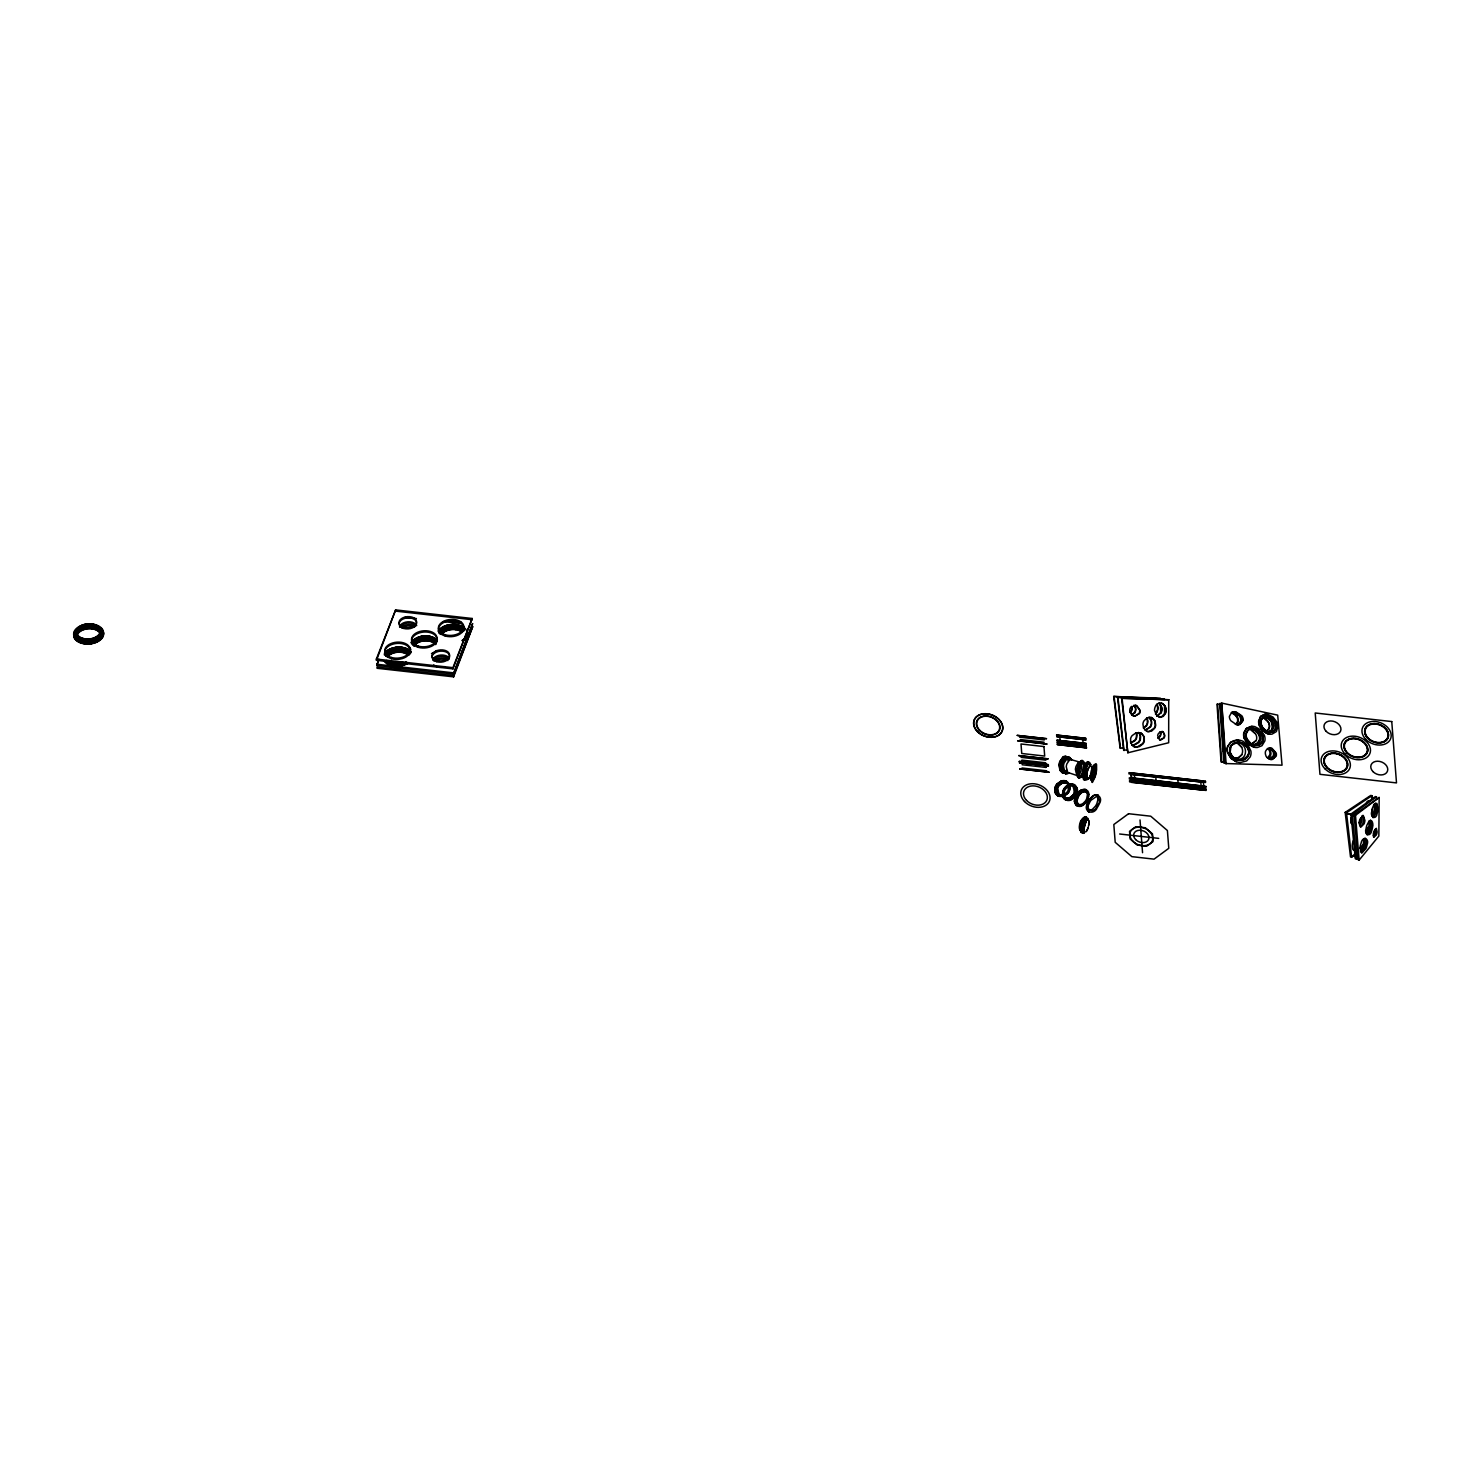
<?xml version="1.0" encoding="UTF-8"?>
<svg xmlns="http://www.w3.org/2000/svg" width="1470" height="1470" viewBox="0 0 1470 1470"><rect width="100%" height="100%" fill="white"/><g stroke="black" fill="none" stroke-linecap="round" stroke-linejoin="round"><path stroke-width="1.5" d="M1168.723 699.738L1168.668 742.754L1127.839 752.787L1121.61 698.287L1168.723 699.738L1121.61 698.287M1359.217 822.832L1360.871 827.096L1364.16 823.77A22.785 16.96 21.4 0 0 1364.932 820.407L1363.241 815.427L1359.86 819.249A23.134 17.217 21.4 0 0 1359.309 821.675L1359.217 822.832A20.672 15.398 21.4 0 1 1360.779 819.672M1379.172 797.457L1378.842 836.081L1359.144 860.097L1357.968 859.656L1354.09 814.95L1379.172 797.457L1355.487 815.354L1353.264 815.519M1376.177 830.421L1376.104 831.579A21.921 16.317 21.4 0 1 1375.332 834.684L1374.266 836.559A3.252 2.425 21.4 0 1 1373.641 837.091L1376.343 835.015A22.362 16.648 21.4 0 0 1377.133 831.891L1376.343 828.327L1373.972 831.156A22.528 16.758 21.4 0 0 1373.311 834.005L1373.605 837.036M1082.306 828.345L1082.306 828.235A14.406 10.713 21.4 0 0 1082.398 829.98M1084.033 828.014A23.318 17.364 21.4 0 0 1084.786 826.122L1085.411 822.318M1084.548 775.499L1084.548 775.315A48.069 35.776 21.4 0 1 1086.918 765.098A16.611 12.366 21.4 0 1 1088.131 763.04M1085.393 822.538L1085.411 822.428A15.398 11.466 21.4 0 1 1086.789 820.003L1088.112 819.58L1088.884 821.179A15.894 11.815 21.4 0 1 1089.013 822.979L1088.388 826.563M1087.488 778.971L1087.194 778.512A14.02 10.437 21.4 0 1 1086.918 775.499L1087.23 772.448M1086.936 775.351L1087.083 773.477M1366.126 832.92L1366.42 831.855A19.827 14.755 21.4 0 1 1367.155 828.823L1368.405 826.765M1069.664 788.618L1069.609 786.928A8.177 6.082 21.4 0 0 1069.37 785.972M1274.655 721.053L1268.004 716.221A6.1 4.539 21.4 0 0 1265.174 716.202L1262.105 718.003L1260.672 722.119A13.598 10.125 21.4 0 0 1261.536 726.015L1264.237 729.763L1268.665 732.189A6.1 4.539 21.4 0 0 1271.458 732.317L1275.005 730.259L1276.272 726.272A13.616 10.125 21.4 0 0 1275.464 722.597L1275.023 721.752M1082.306 827.867L1083.941 821.528A13.175 9.794 21.4 0 1 1085.338 819.396M1091.732 768.626L1091.659 768.736A20.966 15.6 21.4 0 0 1091.622 766.476L1091.677 766.293A21.774 16.207 21.4 0 1 1091.714 768.571L1091.714 768.81M1079.201 771.419L1079.807 776.197L1082.196 776.27L1081.185 777.171L1079.403 775.664L1079.274 770.647A35.427 26.368 21.4 0 1 1079.936 767.432L1082.563 762.765L1084.731 763.996L1084.07 762.526L1081.902 763.132L1079.844 767.358A36.548 27.213 21.4 0 0 1079.164 770.684M1359.952 848.006L1361.716 853.133L1365.997 848.466A33.608 25.008 21.4 0 0 1367.063 844.827C1369.838 838.01 1362.157 835.915 1361.055 843.265A33.736 25.1 21.4 0 0 1360.173 846.481L1359.952 848.006L1363.204 844.478M1260.764 721.513L1261.719 726.309M1054.909 788.986L1055.276 792.642L1057.408 795.49A4.52 3.363 21.4 0 0 1059.043 796.336L1062.663 796.501M1091.659 769.416L1093.257 765.705A4.52 3.363 21.4 0 1 1093.717 765.19L1094.709 764.62A5.604 4.171 21.4 0 1 1095.132 764.106L1096.565 764.565L1096.602 769.765A78.994 58.8 21.4 0 1 1095.113 776.968L1092.43 782.389L1091.144 779.449A34.435 25.633 21.4 0 1 1091.181 778.273L1091.585 774.69A81.052 60.325 21.4 0 1 1092.467 770.464L1094.47 765.025M1080.303 826.728L1081.865 820.866A22.27 16.574 21.4 0 1 1082.931 818.9L1083.39 818.331A5.549 4.134 21.4 0 1 1085.374 816.879M1091.585 769.71L1091.346 770.556A62.714 46.672 21.4 0 0 1090.63 774.01L1090.317 776.987A25.707 19.147 21.4 0 0 1090.299 778.291L1091.181 780.515M1074.515 791.613L1072.971 786.229A3.179 2.37 21.4 0 0 1071.887 785.605M1087.212 772.081L1087.91 769.141M1088.737 825.221L1088.958 823.053A15.233 11.337 21.4 0 0 1088.884 821.179L1088.112 819.341A5.494 4.098 21.4 0 0 1087.671 818.165L1087.635 818.092M1260.837 720.943C1261.462 715.633 1268.481 714.824 1271.881 718.077M1057.481 788.71L1059.245 794.682A3.638 2.72 21.4 0 0 1060.752 795.454L1062.461 795.693M1062.865 791.981C1060.697 797.273 1066.687 802.896 1071.63 799.57A16.905 12.587 21.4 0 0 1075.581 795.84M1088.351 797.916C1090.997 791.448 1082.085 789.206 1079.476 794.884A21.315 15.858 21.4 0 0 1077.841 797.824C1074.313 803.502 1081.92 808.555 1085.595 802.896M1087.506 770.997L1087.873 769.563M1075.121 798.045C1072.291 803.484 1078.631 809.345 1083.316 804.899M1275.942 728.275L1275.298 722.303M1272.45 728.238L1271.219 721.2L1264.917 716.698M1054.854 788.012L1055.111 787.148A17.713 13.175 21.4 0 1 1056.948 783.896L1061.101 781.029M1088.149 798.577L1088.535 793.8L1085.54 791.007A2.554 1.911 21.4 0 0 1084.878 790.805L1081.663 791.338L1078.263 794.241A21.535 16.023 21.4 0 0 1076.573 797.273L1075.966 801.554A8.508 6.321 21.4 0 0 1076.113 802.326L1077.381 804.384A2.572 1.911 21.4 0 0 1077.951 804.77L1082.104 805.45L1086.495 801.793A21.389 15.913 21.4 0 0 1087.91 799.239L1088.057 799.257A22.068 16.427 21.4 0 1 1086.587 801.903L1086.128 802.491M1087.965 769.251C1091.328 762.82 1092.026 763.518 1088.057 768.92M1088.131 827.628L1087.58 829.135A20.066 14.939 21.4 0 1 1086.716 830.826L1086.018 831.744L1086.716 830.679A19.294 14.351 21.4 0 0 1087.506 829.154L1088.094 827.757M1261.921 726.694L1266.681 731.417L1272.395 732.042A8.691 6.468 21.4 0 0 1275.795 728.422L1275.703 728.22M1069.793 789.555L1069.554 790.309A17.824 13.267 21.4 0 1 1067.973 793.102M85.003 643.639L85.481 642.206M91.416 623.905L91.544 625.43L92.224 624.07M401.126 648.987L401.604 647.535M427.954 637.612L428.431 636.161M455.388 626.312L455.865 624.86M1065.236 797.567A3.179 2.37 21.4 0 0 1066.411 798.008L1069.811 797.585L1072.88 795.123A15.619 11.613 21.4 0 0 1074.166 792.826L1074.79 789.298A7.607 5.659 21.4 0 0 1074.276 787.534L1073.321 786.248A3.473 2.591 21.4 0 0 1072.659 785.752L1069.223 786.027L1065.915 788.545A16.427 12.238 21.4 0 0 1064.39 791.246L1064.041 795.215L1065.787 798.045A3.179 2.37 21.4 0 0 1067.312 798.761L1070.693 798.412L1074.092 795.766A16.482 12.256 21.4 0 0 1075.415 793.377L1075.82 789.28L1074.184 786.505A3.179 2.37 21.4 0 0 1072.696 785.752M1275.629 728.385L1275.188 729.396M1274.196 755.8C1272.891 760.964 1266.037 759.182 1265.523 754.496A9.757 7.258 21.4 0 1 1265.56 751.243L1267.066 748.965L1269.988 747.954A4.373 3.252 21.4 0 1 1272.009 748.322L1276.199 753.081A9.775 7.276 21.4 0 1 1276.18 756.205L1271.954 759.604A4.373 3.252 21.4 0 1 1269.915 759.31L1269.382 759.09M1090.207 775.903L1090.17 775.811A20.8 15.472 21.4 0 1 1089.325 777.648L1089.325 777.832A21.591 16.078 21.4 0 0 1090.134 776.087L1090.152 776.031M84.911 642.353L85.444 639.138M91.544 625.43L92.187 623.758M85.021 643.952L85.683 642.28L85.811 643.805M92.151 625.779L91.783 628.572M376.357 659.074L395.632 609.903L472.182 618.484L453.017 668.887L376.467 660.306L376.357 659.074L452.925 667.656L472.182 618.484M376.467 660.306L395.632 609.903M453.403 674.05L472.587 623.647L453.403 674.05L376.853 665.451L378.433 659.957M376.853 665.451L378.874 659.203M394.291 665.837L394.934 662.382M401.586 647.241L400.924 648.913L400.814 647.37M401.622 649.042L401.163 652.037M427.752 637.539L428.413 635.867M427.88 639.138L428.34 637.98M455.185 626.238L455.847 624.566M455.773 626.679L455.314 627.837A11.852 7.46 -4.4 0 0 440.688 634.231M453.532 675.63L472.807 626.459L453.624 676.861L377.073 668.28L376.981 667.049L453.532 675.63L453.624 676.861M1083.555 766.017L1081.92 774.047A17.769 13.212 21.4 0 0 1082.03 775.462L1082.177 776.178M91.783 626.128L92.298 625.044M84.929 642.666L85.444 641.582M394.309 666.13L394.787 665.12M1256.023 740.531L1251.466 744.169L1246.431 738.326A13.579 10.106 21.4 0 1 1245.917 734.265C1250.639 717.213 1274.233 741.266 1257.052 745.529A7.258 5.402 21.4 0 1 1253.892 745.235L1250.29 743.397M1156.982 716.037L1161.282 717.011L1165.159 713.152A14.902 11.098 21.4 0 0 1165.71 709.422C1166.224 703.119 1157.019 700.4 1155.144 707.052A15.067 11.227 21.4 0 0 1154.538 710.506L1156.982 716.037L1160.914 712.38M1092.375 778.935L1093.551 775.921A58.635 43.641 21.4 0 0 1094.691 770.556L1094.856 769.012A22.032 16.409 21.4 0 0 1094.838 766.55L1096.179 766.146L1096.234 770.353A64.312 47.867 21.4 0 1 1094.985 776.344L1092.633 780.717L1092.302 775.278A66.132 49.227 21.4 0 1 1093.368 770.298L1094.929 766.366M1161.318 712.619L1157.055 716.111M1268.647 729.083L1266.607 731.104L1269.18 728.367A11.778 8.765 21.4 0 0 1268.408 721.935L1263.373 717.323L1268.279 721.972M1080.909 820.719L1080.854 820.811A25.064 18.651 21.4 0 0 1079.641 824.394L1079.366 826.342A13.818 10.29 21.4 0 0 1079.568 829.209A4.355 3.234 21.4 0 0 1079.807 829.76M1240.312 722.027L1238.548 723.975A6.174 4.594 21.4 0 1 1236.803 724.618M1359.272 824.174L1359.823 823.145A20.617 15.343 21.4 0 0 1360.871 818.459L1360.871 817.706M1371.969 815.666L1373.568 812.322A31.734 23.63 21.4 0 0 1374.358 808.041L1374.377 806.957A17.713 13.175 21.4 0 0 1374.101 804.329L1376.931 803.428L1377.978 809.18A33.92 25.247 21.4 0 1 1377.151 813.424C1376.159 820.628 1369.691 817.136 1371.804 811.311A34.416 25.615 21.4 0 1 1372.392 808.188L1374.046 804.384M1373.274 835.695L1373.899 834.519A20.745 15.453 21.4 0 0 1374.836 830.679L1374.836 829.429M1083.335 819.948L1082.6 821.252A29.418 21.903 21.4 0 0 1081.075 827.426L1082.159 823.016A30.925 23.005 21.4 0 1 1083.427 819.984A11.907 8.857 21.4 0 1 1083.868 819.249M1241.617 754.827L1238.861 757.546L1234.965 758.41M1241.782 754.9L1238.751 757.454L1234.892 758.355M1135.226 712.656L1131.716 714.879L1129.768 710.984A9.812 7.313 21.4 0 1 1130.393 707.842L1135.134 705.214A3.914 2.903 21.4 0 1 1137.082 705.802L1140.132 710.616A9.831 7.313 21.4 0 1 1139.526 713.575L1134.583 716.221A3.896 2.903 21.4 0 1 1133.094 715.78L1131.698 714.861M1079.237 774.286L1080.615 771.603A28.959 21.554 21.4 0 0 1081.479 767.505L1081.516 765.925A15.361 11.429 21.4 0 0 1081.314 764.179M1087.506 779.173L1086.642 780.055M1156.835 712.509L1155.42 713.997M1366.42 832.571L1368.111 829.337A31.201 23.226 21.4 0 0 1368.956 825.883L1369.103 823.384A14.627 10.878 21.4 0 0 1368.846 821.399C1372.208 817.743 1373.568 824.652 1372.594 827.059A33.204 24.714 21.4 0 1 1371.694 830.642C1370.499 837.698 1363.719 834.592 1366.089 828.566A33.424 24.88 21.4 0 1 1366.806 825.405L1368.956 821.271M1071.667 759.769L1068.837 757.105A3.271 2.444 21.4 0 0 1066.632 757.528L1063.104 762.342A26.442 19.68 21.4 0 0 1062.351 766.127L1063.104 771.364L1065.621 773.9M1269.143 756.388L1267.434 757.748M1360.411 850.432L1362.322 847.198A31.513 23.465 21.4 0 0 1363.388 843.596L1363.627 840.381A12.605 9.371 21.4 0 0 1363.462 839.113M1376.563 798.265L1375.442 796.538L1350.912 814.049L1355.303 858.682L1356.461 859.105L1357.288 857.488M1064.151 795.619A8.581 6.394 21.4 0 0 1065.052 795.27L1067.937 792.771A14.773 10.988 21.4 0 0 1069.241 790.456L1069.793 786.854A8.489 6.321 21.4 0 0 1069.554 785.899M1368.552 833.894L1370.573 830.293A32.542 24.218 21.4 0 0 1371.473 826.728L1371.657 824.725A18.614 13.855 21.4 0 0 1371.565 822.943L1370.481 820.26M1064.445 759.567L1062.773 762.397A20.635 15.361 21.4 0 0 1062.093 765.503L1062.24 768.314A10.915 8.122 21.4 0 0 1062.516 769.343M1371.933 799.055L1371.878 795.674L1370.757 795.417L1345.179 812.395L1350.507 856.9L1351.647 857.322L1354.825 853.794M1352.51 855.742L1355.101 856.587M1081.185 777.171C1077.253 780.79 1076.003 772.926 1076.885 770.39A40.884 30.429 21.4 0 1 1077.712 766.384L1080.615 761.037M1372.465 816.64L1374.836 812.046A32.652 24.31 21.4 0 0 1375.442 808.518A18.467 13.745 21.4 0 0 1375.148 804.292L1374.799 803.502M1067.606 793.396L1065.052 795.27A8.25 6.156 21.4 0 1 1064.096 795.435M1359.603 825.625L1361.496 822.391A21.958 16.335 21.4 0 0 1362.084 819.58L1362.102 818.055A10.143 7.552 21.4 0 0 1361.735 816.034M1071.428 759.604A2.389 1.782 21.4 0 0 1069.498 760.063L1066.852 763.867A22.307 16.593 21.4 0 0 1066.264 766.789L1067.735 772.411L1076.977 775.517L1075.397 769.453A29.473 21.94 21.4 0 1 1076.003 766.421L1078.3 762.324A3.363 2.499 21.4 0 1 1078.98 761.901L1071.189 759.641M1350.967 814.729L1347.476 813.663L1352.29 814.435L1376.563 796.813M1371.363 797.144L1373.66 797.824M1345.179 812.395L1346.52 812.781L1371.878 795.674M1231.658 712.436L1229.379 716.404A9.702 7.221 21.4 0 0 1230.831 720.759L1236.307 724.508A6.027 4.483 21.4 0 0 1240.018 724.416L1243.161 720.539A9.647 7.185 21.4 0 0 1241.838 715.798L1235.958 711.866A6.009 4.465 21.4 0 0 1232.815 711.939L1231.658 712.436L1236.803 715.688M1088.314 779.026L1089.252 777.942L1088.351 778.806M1092.1 796.593L1089.876 799.257A33.02 24.586 21.4 0 0 1087.745 803.134C1082.122 811.697 1093.956 816.162 1097.337 807.416A33.387 24.861 21.4 0 0 1099.101 804.163C1104.429 796.299 1094.066 790.658 1090.189 799.404A33.259 24.751 21.4 0 0 1088.039 803.282L1086.991 808.592L1088.811 812.23M1273.424 731.251L1273.847 730.957A8.471 6.303 21.4 0 0 1274.949 729.8M1064.978 758.593L1062.167 762.489A20.58 15.325 21.4 0 0 1061.561 765.503L1061.579 768.295A9.224 6.872 21.4 0 0 1062.351 770.445L1063.122 771.401M1249.022 729.377C1243.951 732.574 1245.752 740.255 1250.106 743.25M1146.821 717.985L1143.77 721.127A14.627 10.896 21.4 0 0 1142.925 723.975L1143.55 727.999L1146.306 731.031A4.281 3.179 21.4 0 0 1148.125 731.637L1151.598 731.104L1154.575 728.367A14.59 10.86 21.4 0 0 1155.714 725.133L1154.997 720.704L1152.241 717.856A4.281 3.179 21.4 0 0 1150.44 717.305L1146.821 717.985A9.886 7.368 21.4 0 1 1147.813 721.2A12.991 9.684 21.4 0 1 1146.526 725.794L1143.623 728.164M1063.38 756.683L1059.796 761.423A24.347 18.118 21.4 0 0 1059.043 765.172L1059.925 770.372L1062.608 772.926M1068.065 773.459L1064.115 772.705L1062.645 766.219A26.625 19.827 21.4 0 1 1063.398 762.415L1065.915 758.244L1068.91 757.142A2.223 1.654 21.4 0 1 1069.737 757.509L1071.079 759.016A7.938 5.917 21.4 0 1 1071.409 759.696M1160.234 731.839L1158.397 733.603A9.665 7.203 21.4 0 0 1157.662 735.68L1159.72 739.833L1163.891 738.197A9.629 7.166 21.4 0 0 1164.828 735.845L1163.248 731.858A2.131 1.58 21.4 0 0 1162.255 731.49L1160.234 731.839A6.266 4.649 21.4 0 1 1160.51 733.438A8.875 6.615 21.4 0 1 1159.426 736.617L1157.882 737.885M1249.188 729.267L1251.815 728.403A7.295 5.421 21.4 0 1 1255.692 728.771L1258.393 730.167M1143.495 727.889L1146.232 725.482A12.936 9.629 21.4 0 0 1147.427 721.072M1064.464 795.895L1068.047 792.881A15.233 11.337 21.4 0 0 1069.407 790.492L1070.013 786.046M1061.009 782.628L1058.143 784.833A14.994 11.154 21.4 0 0 1056.599 787.534L1056.397 791.558M1064.004 794.572L1066.908 792.275A14.498 10.786 21.4 0 0 1068.212 789.96L1068.561 786.45M1244.428 759.292L1244.502 759.255A10.382 7.736 21.4 0 0 1245.439 758.704M1070.086 759.678L1066.816 759.108L1064.078 763.04A21.462 15.968 21.4 0 0 1063.471 766.035L1064.592 771.217L1067.569 772.264M1244.135 759.42L1244.226 759.384A9.775 7.276 21.4 0 1 1242.812 759.861M1158.011 738.179L1159.94 736.691A9.059 6.744 21.4 0 0 1160.932 733.934L1160.951 733.603A6.027 4.483 21.4 0 0 1160.51 731.729M1267.802 758.097L1270.245 756.131A8.563 6.376 21.4 0 0 1269.29 749.314L1268.169 748.322M1081.259 804.476L1078.539 804.696M1090.446 764.473L1090.262 763.132M1269.345 732.005A5.99 4.465 21.4 0 1 1268.463 731.839L1271.256 730.388L1272.818 727.08A12.513 9.316 21.4 0 0 1271.77 721.972L1268.775 718.518M1234.414 740.457L1230.408 742.589L1227.873 746.245A17.07 12.697 21.4 0 0 1227.413 751.501L1230.666 757.932L1235.994 761.57A10.4 7.736 21.4 0 0 1240.478 762.507L1246.689 760.909L1250.18 756.94A17.034 12.679 21.4 0 0 1250.896 751.078L1248.012 745.051L1243.142 741.339A10.419 7.754 21.4 0 0 1237.703 740.053L1231.125 741.854L1227.689 746.209A16.887 12.568 21.4 0 0 1227.579 752.897L1231.18 758.593L1236.27 761.699M1272.009 731.876L1272.083 731.858A6.45 4.814 21.4 0 0 1272.873 731.545M1251.815 744.059L1256.207 740.586A11.98 8.912 21.4 0 0 1255.564 733.75L1250.272 729.102L1255.398 733.769M1130.669 742.791L1134.638 740.421A13.359 9.941 21.4 0 0 1136.273 737.444L1136.53 735A9.206 6.854 21.4 0 0 1135.998 732.905M1160.951 739.759L1163.45 738.013A9.573 7.129 21.4 0 0 1164.369 735.68L1164.424 735.294A7.607 5.659 21.4 0 0 1164.369 734.155L1162.531 731.564M1130.779 743.067L1134.913 740.751A13.432 9.996 21.4 0 0 1136.659 737.701L1136.935 735.184A9.059 6.744 21.4 0 0 1136.292 732.813M1164.479 699.536L1117.512 697.331L1123.668 750.306L1127.122 749.847M1160.418 698.764L1113.654 696.449L1120.103 748.193L1123.374 747.807M1131.532 714.696L1134.84 712.417A8.048 5.99 21.4 0 0 1134.564 705.894M1219.659 704.424L1216.976 704.13L1221.055 761.901L1223.775 762.213M1221.111 703.615L1219.604 703.56L1223.83 762.948L1225.392 763.224M1221.754 703.101L1225.41 763.536L1282.042 765.172L1277.687 715.137L1221.754 703.101L1226.127 763.812M1145.461 729.892L1150.128 726.768A13.781 10.253 21.4 0 0 1151.23 723.607L1151.286 722.964A11.117 8.287 21.4 0 0 1150.808 719.988L1148.915 717.305M1269.088 731.968L1272.23 730.7L1274.049 727.209A12.679 9.445 21.4 0 0 1273.369 722.67L1270.337 718.646L1266.24 716.625A5.917 4.41 21.4 0 0 1265.358 716.496M1064.225 773.055L1063.49 773.11A2.352 1.746 21.4 0 1 1062.369 772.834L1060.035 770.115L1059.337 765.245A24.512 18.246 21.4 0 1 1060.072 761.497L1062.663 757.399L1065.566 756.333A2.37 1.764 21.4 0 1 1066.761 756.701L1067.404 757.142M1235.517 740.218L1236.619 740.09M1269.069 758.943L1273.222 756.003A9.316 6.927 21.4 0 0 1273.02 751.556L1269.455 747.973M1083.225 833.233L1083.372 833.233A4.465 3.326 21.4 0 0 1084.786 832.259L1083.427 831.781M1265.247 714.236L1260.617 716.313L1258.632 721.035A16.519 12.293 21.4 0 0 1259.661 726.419M1252.036 726.345L1246.321 728.403L1243.749 732.979A16.556 12.33 21.4 0 0 1244.19 738.381L1247.754 743.838L1254.204 747.256M1096.657 796.336L1090.96 800.268A27.177 20.231 21.4 0 0 1089.233 803.373C1084.878 810.282 1093.974 813.737 1096.767 806.791A27.268 20.286 21.4 0 0 1098.237 804.108C1101.783 801.646 1095.848 792.808 1097.741 798.467A11.356 8.452 21.4 0 1 1097.759 800.213L1096.896 803.465A26.35 19.606 21.4 0 1 1095.426 806.148L1092.651 809.07A9.702 7.221 21.4 0 1 1091.163 809.915L1089.215 810.209M1084.198 762.654C1082.637 757.491 1078.043 763.665 1078.043 766.476A41.344 30.778 21.4 0 0 1077.216 770.482L1077.289 775.296L1078.906 778.144M1133.407 746.356A5.733 4.263 21.4 0 0 1137.835 746.687L1142.539 743.655A14.81 11.025 21.4 0 0 1143.862 741.027L1143.88 736.819L1141.712 733.64A4.686 3.491 21.4 0 0 1139.856 732.74L1135.869 732.942L1132.102 735.643A14.865 11.08 21.4 0 0 1130.632 738.473L1130.614 742.644L1133.039 746.025A4.686 3.491 21.4 0 0 1134.969 746.907L1139.544 746.558L1142.98 743.875A14.884 11.08 21.4 0 0 1144.303 741.247L1144.248 736.746L1141.767 733.567A4.759 3.546 21.4 0 0 1140.573 732.96M1089.509 762.287L1089.013 762.415A3.804 2.83 21.4 0 0 1088.186 763.059M1270.594 759.402L1273.498 758.593L1275.317 756.021A9.647 7.166 21.4 0 0 1275.225 752.548L1270.429 747.954M1062.516 795.913L1063.141 791.08A20.323 15.141 21.4 0 1 1065.052 787.681C1069.37 780.202 1080.707 785.788 1076.536 793.579A20.304 15.104 21.4 0 1 1074.901 796.483L1071.079 799.625L1066.559 800.213A3.987 2.958 21.4 0 1 1064.078 798.853L1062.884 797.089A8.912 6.633 21.4 0 1 1062.516 795.913L1060.715 795.674A3.767 2.793 21.4 0 1 1059.135 794.866L1057.261 791.999L1057.683 788.012A14.737 10.97 21.4 0 1 1059.19 785.366L1062.479 782.793L1066.779 782.83M1254.075 744.959L1258.853 743.471L1260.984 739.833A12.789 9.518 21.4 0 0 1260.617 735.533L1257.677 731.196L1252.422 728.661M1057.371 743.048L1084.217 745.878M1084.254 745.272L1086.165 745.308L1057.261 742.056L1059.227 742.479M1021.411 762.673L1019.519 762.636L1048.422 765.888M1046.401 764.859L1048.312 764.896M1153.344 783.014L1155.255 783.051M1175.375 785.476L1177.286 785.513M1117.512 697.331L1164.46 698.967M1113.654 696.449L1160.4 698.213M1247.313 747.311C1243.73 741.303 1233.054 739.778 1230.096 747.201A13.947 10.382 21.4 0 0 1229.728 751.464C1233.477 771.474 1261.683 752.236 1242.499 743.14A8.508 6.339 21.4 0 0 1238.071 742.111L1231.143 745.4L1230.078 752.677M1237.519 740.035L1238.585 740.108M1354.495 850.505L1352.712 849.109L1352.198 845.746A27.985 20.819 21.4 0 1 1353.503 840.178M1269.915 734.192L1269.584 734.155A7.442 5.531 21.4 0 0 1272.083 734.118L1276.401 731.564L1277.908 726.694A16.666 12.403 21.4 0 0 1276.934 722.229L1273.093 717.066L1267.857 714.42A7.46 5.549 21.4 0 0 1264.365 714.365L1260.58 716.551L1258.816 721.623A16.648 12.385 21.4 0 0 1259.863 726.419L1262.179 730.204L1266.846 733.383M1255.582 745.216L1260.249 744.371L1263.079 740.218A13.542 10.088 21.4 0 0 1262.693 735.625L1258.779 730.443M1255.49 745.474L1251.687 744.298A8.324 6.211 21.4 0 1 1250.731 743.397M1131.588 780.882L1204.187 789.022M395.724 611.134L472.274 619.715M447.817 620.873L461.323 622.38M405.132 617.29L416.396 618.558M443.407 621.589L461.415 623.611M376.761 664.238L453.311 672.819M1057.095 741.891L1086.275 745.161M1086.367 746.466L1057.187 743.195L1086.293 746.595M1203.856 781.066L1130.963 772.908M1019.371 761.35L1048.257 764.584M1019.243 761.478L1048.404 764.749M1046.309 764.859L1019.427 761.662M1130.926 774.414L1203.948 782.297M1019.335 762.765L1048.514 766.035M1045.868 767.413L1022.22 764.767L1022.109 763.242M1131.183 777.722L1203.967 786.193M1131.312 779.265L1204.353 787.608M1202.221 788.306L1131.973 780.919L1131.679 779.302M1131.551 782.389L1204.555 790.272M1119.644 834.005L1158.709 838.378M1096.142 763.941L1092.835 770.556A82.908 61.722 21.4 0 0 1091.934 774.8L1092.228 782.408M1269.345 734.136L1267.563 733.714M1238.548 742.148L1239.633 742.313M1084.309 745.896L1086.238 746.301M1202.331 788.324L1204.261 788.728M1133.774 780.019L1131.845 779.32M1046.456 765.484L1048.386 765.87M1265.1 716.735L1268.628 718.389M1068.543 772.889L1068.764 772.944A7.92 5.898 21.4 0 1 1068.249 773.33L1066.32 774.047A2.15 1.599 21.4 0 1 1065.64 773.9M1251.723 728.716L1256.078 730.792L1259.147 734.798A12.532 9.335 21.4 0 1 1259.643 740.237L1257.364 743.526L1253.469 744.775A7.534 5.604 21.4 0 0 1255.692 744.353M1237.189 759.843L1232.779 757.032L1230.151 752.897M1065.897 756.37L1065.768 756.352A3.491 2.591 21.4 0 0 1063.416 756.719M1065.952 757.785L1066.062 757.822A2.977 2.205 21.4 0 0 1063.912 758.134L1060.917 762.085A20.672 15.38 21.4 0 0 1060.311 765.19L1061.009 769.563L1063.178 771.713M1083.611 762.287L1081.699 762.048A3.436 2.554 21.4 0 0 1080.983 762.526L1078.594 766.991A34.876 25.964 21.4 0 0 1077.914 770.317L1078.208 775.37L1080.542 777.171M1089.27 764.051L1090.758 764.418M1086.642 818.955L1088.02 819.304L1086.973 819.69A15.784 11.76 21.4 0 0 1085.338 822.336M1268.665 733.989L1266.644 733.383M1086.679 817.302C1086.477 816.07 1077.565 828.125 1082.894 833.178M1353.19 815.317L1354.146 815.648M1088.076 761.919L1088.59 762.213A11.466 8.544 21.4 0 0 1086.661 765.411M1086.22 778.659L1087.745 779.137M1231.401 712.601L1236.233 715.89M1086.587 791.466L1082.728 791.834L1079.347 794.755A21.995 16.372 21.4 0 0 1077.657 797.806L1077.032 802.087L1078.925 805.284M1135.63 705.288L1139.562 709.698A9.629 7.166 21.4 0 1 1139.048 713.428L1135.061 716.092A4.043 3.013 21.4 0 1 1133.388 715.908M1237.226 759.512L1236.49 759.218A8.122 6.045 21.4 0 0 1237.446 759.237C1247.258 760.229 1248.232 745.731 1239.669 743.067A7.773 5.788 21.4 0 0 1238.107 742.479M1269.878 747.954L1273.994 752.015A9.463 7.056 21.4 0 1 1274.178 755.8M1151.175 717.47L1154.464 720.41L1155.255 724.967A14.498 10.786 21.4 0 1 1154.115 728.201L1149.448 731.454A4.814 3.583 21.4 0 1 1146.747 731.251M1085.871 789.555L1085.815 789.537A3.069 2.297 21.4 0 0 1085.025 789.28L1081.277 789.886L1077.198 793.341A25.394 18.908 21.4 0 0 1075.158 796.979M1098.163 794.829L1094.397 795.123L1089.325 799.423A27.103 20.176 21.4 0 0 1087.561 802.62L1086.697 807.03M1252.238 744.279L1252.311 744.316A7.552 5.623 21.4 0 0 1253.23 744.702M1088.443 762.14L1085.705 764.326A28.665 21.333 21.4 0 0 1085.08 765.668L1083.151 774.653A30.705 22.858 21.4 0 0 1083.151 775.903L1084.07 779.559M1057.922 795.84L1058.032 795.895A4.943 3.675 21.4 0 1 1056.195 794.443L1055.46 793.414A8.452 6.284 21.4 0 1 1054.89 791.981L1055.313 787.258A17.769 13.23 21.4 0 1 1057.169 784.006L1061.322 781.121L1065.603 780.938A4.52 3.363 21.4 0 1 1067.257 781.672L1069.48 784.282M1076.94 805.928L1076.812 805.854A3.087 2.297 21.4 0 1 1076.132 805.395L1074.405 801.389L1075.434 797.107A25.541 19 21.4 0 1 1077.473 793.469C1079.807 788.582 1089.013 787.461 1088.774 794.425M1265.927 732.942L1260.36 727.411M1159.205 703.138L1161.759 707.033A13.653 10.161 21.4 0 1 1161.263 712.601M1272.046 718.205L1274.6 721.017M1085.815 791.485L1087.139 793.469A8.912 6.633 21.4 0 1 1087.377 794.939L1086.679 798.651A20.819 15.49 21.4 0 1 1085.264 801.205L1082.912 803.575A9.61 7.148 21.4 0 1 1081.259 804.476M1149.172 717.268L1151.322 720.374A11.117 8.269 21.4 0 1 1151.708 722.505L1151.671 723.755A13.855 10.327 21.4 0 1 1150.551 726.915L1145.902 730.075A5.439 4.043 21.4 0 1 1145.056 730.131M1158.966 703.211L1161.226 706.629A13.414 9.978 21.4 0 1 1160.859 712.362M1375.663 803.006L1376.857 806.185A22.932 17.07 21.4 0 1 1376.912 808.243L1376.876 808.886A33.498 24.935 21.4 0 1 1376.251 812.432L1373.917 817.044A3.271 2.425 21.4 0 1 1372.925 817.651M1365.171 838.084L1366.034 839.811A13.487 10.051 21.4 0 1 1366.2 841.795L1365.942 844.46A32.946 24.512 21.4 0 1 1364.877 848.08L1362.984 851.332A7.92 5.88 21.4 0 1 1361.716 852.471M1134.472 705.931L1133.774 705.288A7.718 5.751 21.4 0 1 1134.509 712.215M1351.904 824.137L1351.169 822.943M1362.708 815.446L1363.498 816.952A12.072 8.985 21.4 0 1 1363.719 818.992L1363.701 820.039A22.326 16.629 21.4 0 1 1362.929 823.402L1361.238 826.122A3.363 2.499 21.4 0 1 1360.228 826.728M1068.653 784.594L1067.477 783.455A3.638 2.72 21.4 0 0 1065.934 782.775L1062.516 782.995L1059.19 785.366A15.214 11.319 21.4 0 0 1057.481 787.957M1068.855 784.521L1067.643 783.308A3.767 2.793 21.4 0 0 1066.044 782.573M1275.501 723.387A12.624 9.39 21.4 0 0 1274.508 721.274L1274.196 720.796A10.694 7.956 21.4 0 0 1272.799 719.161M1247.442 747.495L1248.728 750.288A13.873 10.327 21.4 0 1 1248.287 755.929L1245.09 759.273L1240.312 760.394A8.489 6.321 21.4 0 1 1236.656 759.659M1082.067 832.406L1081.203 827.886L1081.075 829.025A11.65 8.673 21.4 0 0 1081.203 829.944M1369.599 820.683L1369.672 820.83A12.403 9.224 21.4 0 1 1370.15 823.696M1084.125 831.12L1083.996 831.193A24.586 18.302 21.4 0 1 1085.742 822.538M1084.088 777.207L1084.015 776.877A15.747 11.723 21.4 0 1 1083.886 775.535L1084.29 770.831A41.27 30.723 21.4 0 1 1085.466 766.642L1085.926 765.631A13.8 10.272 21.4 0 1 1086.955 763.941M1085.374 777.189L1085.356 777.115A16.078 11.962 21.4 0 1 1085.209 775.462L1086.936 766.734A23.759 17.695 21.4 0 1 1087.267 765.999L1087.929 764.896A4.098 3.05 21.4 0 1 1088.994 763.922M1082.416 829.98L1082.453 830.256A2.793 2.076 21.4 0 0 1082.802 831.156M1061.726 768.185L1061.542 766.219M1114.076 696.541L1120.489 748.414M1346.52 812.781L1351.647 857.322M1117.953 697.442L1124.072 750.545M1122.088 698.397L1127.839 752.787M1352.29 814.435L1356.461 859.105M1355.487 815.354L1359.144 860.097M1203.287 782.224L1203.82 786.174M1203.691 787.387L1204.022 789.004M1200.825 782.26L1201.082 785.568M1177.856 779.688L1178.113 782.995M1155.824 777.207L1156.081 780.515M1140.022 819.948L1142.557 852.692M1134.399 774.8L1134.656 778.126M1131.716 777.795L1131.294 774.157M1130.908 774.102L1131.367 778.053M1083.537 738.381L1083.629 739.612M1083.941 743.544L1084.033 744.775M1084.143 746.356L1084.254 747.587M1082.82 739.833L1083.078 743.14M1059.852 737.26L1060.109 740.568M1058.896 735.625L1058.988 736.856M1059.282 740.77L1059.374 742.001M1059.503 743.599L1059.594 744.831M1044.196 738.712L1044.288 739.943L1019.647 737.187L1019.537 735.955M1045.758 758.906L1045.85 760.137L1021.191 757.381L1021.099 756.15M1046.769 771.989L1046.677 770.776L1022.018 768.001L1022.109 769.233M1044.123 743.728L1044.012 742.185L1020.272 739.539L1020.401 741.064M1045.721 764.308L1045.593 762.765L1021.87 760.1L1021.981 761.644M1045.831 765.888L1045.96 767.432M455.075 624.713L455.332 629.619M452.925 667.656L453.017 668.887M427.641 636.014L427.899 640.92M400.704 647.627L400.924 650.457A11.852 7.46 -4.4 0 0 386.628 656.355A12.734 7.993 -4.4 0 1 397.47 651.375A12.734 7.993 -4.4 0 1 409.064 654.738A11.852 7.46 -4.4 0 0 400.942 650.751L401.071 652.276M91.324 624.144L91.544 626.973A11.852 7.46 -4.4 0 0 77.175 633.055A11.852 7.46 -4.4 0 0 85.756 641.728L85.536 638.899M91.673 628.811L91.563 627.267A11.852 7.46 -4.4 0 1 100.144 635.94A11.852 7.46 -4.4 0 1 85.774 642.022L85.903 643.566M1131.477 779.578L1131.551 780.57M1220.247 703.432L1224.51 763.206M1217.583 704.001L1221.699 762.158M1372.098 809.382L1372.208 815.336M1160.528 705.03L1160.657 712.895M1164.516 705.637L1164.589 714.273M1370.205 823.714L1370.04 826.305A31.734 23.612 21.4 0 1 1369.14 829.87L1367.1 833.435A6.394 4.759 21.4 0 1 1366.457 833.986M1376.581 804.696L1376.581 811.054M400.005 627.102A8.783 5.512 -4.4 0 1 407.392 623.078A8.783 5.512 -4.4 0 1 415.808 625.356M439.052 633.129A12.734 7.993 -4.4 0 1 450.481 625.871A12.734 7.993 -4.4 0 1 463.62 630.63M412.445 643.787A12.734 7.993 -4.4 0 1 424.224 637.19A12.734 7.993 -4.4 0 1 436.774 641.986M444.951 666.627A8.783 5.512 -4.4 0 1 436.149 666.516M434.238 665.432A8.783 5.512 -4.4 0 1 433.742 664.973M432.988 660.342A8.783 5.512 -4.4 0 1 440.835 656.3A8.783 5.512 -4.4 0 1 449.195 659.093M406.547 662.014A12.734 7.993 -4.4 0 1 386.408 660.453M385.618 655.142A12.734 7.993 -4.4 0 1 397.396 648.546A12.734 7.993 -4.4 0 1 409.946 653.36A12.256 7.699 -4.4 0 0 397.69 647.296A12.256 7.699 -4.4 0 0 385.654 654.793M399.528 626.845A8.783 5.512 -4.4 0 1 407.851 621.81A8.783 5.512 -4.4 0 1 416.708 625.65M438.813 632.651A12.734 7.993 -4.4 0 1 450.445 624.64A12.734 7.993 -4.4 0 1 463.877 630.171M412.114 643.272A12.734 7.993 -4.4 0 1 424.205 635.959A12.734 7.993 -4.4 0 1 437.049 641.526M432.897 659.13A8.783 5.512 -4.4 0 1 440.724 655.069A8.783 5.512 -4.4 0 1 449.103 657.862M403.203 662.327A12.734 7.993 -4.4 0 1 387.657 660.581M385.287 654.646A12.734 7.993 -4.4 0 1 398.002 647.278A12.734 7.993 -4.4 0 1 410.442 653.672M401.935 628.002A8.783 5.512 -4.4 0 1 414.301 626.955M440.265 633.827A12.734 7.993 -4.4 0 1 462.003 631.347M413.989 644.485A12.734 7.993 -4.4 0 1 435.892 643.364A11.852 7.46 -4.4 0 0 427.788 639.376M435.543 660.82A8.783 5.512 -4.4 0 1 447.909 660.563M401.053 667.012A12.734 7.993 -4.4 0 1 391.773 666.59M401.843 626.771A8.783 5.512 -4.4 0 1 415.422 626.496M440.173 632.596A12.734 7.993 -4.4 0 1 451.694 627.378A12.734 7.993 -4.4 0 1 463.252 631.475M412.905 644.668A12.734 7.993 -4.4 0 1 423.617 638.844A12.734 7.993 -4.4 0 1 435.8 642.133M433.797 660.967A8.783 5.512 -4.4 0 1 447.817 659.332M386.059 656.043A12.734 7.993 -4.4 0 1 397.433 650.144A12.734 7.993 -4.4 0 1 409.579 654.205M400.483 666.884A11.852 7.46 -4.4 0 1 393.096 666.645M387.363 657.127A11.852 7.46 -4.4 0 1 397.029 652.276A11.852 7.46 -4.4 0 1 407.87 654.922M400.116 662.217A11.852 7.46 -4.4 0 1 389.642 660.783M386.04 656.263A11.852 7.46 -4.4 0 1 396.385 647.664A11.852 7.46 -4.4 0 1 409.524 653.36A12.918 8.122 -4.4 0 0 397.249 649.556A12.918 8.122 -4.4 0 0 385.875 655.455M401.365 662.217A12.256 7.699 -4.4 0 1 388.944 660.728M405.444 662.272A12.256 7.699 -4.4 0 1 387.29 660.82M385.893 655.767A12.256 7.699 -4.4 0 1 396.9 648.895A12.256 7.699 -4.4 0 1 409.469 653.397M407.943 663.043A14.957 9.39 -4.4 0 1 384.148 660.765A14.957 9.39 -4.4 0 0 407.962 663.356M384.46 653.121A14.957 9.39 -4.4 0 1 397.414 647.149A14.957 9.39 -4.4 0 1 410.938 651.302M384.478 653.433A14.957 9.39 -4.4 0 1 397.249 647.462A14.957 9.39 -4.4 0 1 410.773 651.412M385.838 654.83A12.918 8.122 -4.4 0 1 397.672 648.895A12.918 8.122 -4.4 0 1 409.909 653.36M386.353 656.428A12.256 7.699 -4.4 0 1 397.47 650.457A12.256 7.699 -4.4 0 1 409.377 654.664M392.141 666.645A12.256 7.699 -4.4 0 0 400.557 667.123A14.957 9.39 -4.4 0 1 387.731 665.12M387.4 656.52A12.256 7.699 -4.4 0 1 408.366 654.903M400.593 667.288A14.957 9.39 -4.4 0 1 387.235 665.12M384.423 654.94A14.957 9.39 -4.4 0 1 387.271 652.129M407.815 650.548A14.957 9.39 -4.4 0 1 410.865 652.698M384.405 654.628A14.957 9.39 -4.4 0 1 386.996 652.018M408.348 650.53A14.957 9.39 -4.4 0 1 410.847 652.404M1160.988 703.028A3.73 2.775 21.4 0 1 1162.605 703.524L1165.287 706.261L1166.206 710.083A15.104 11.245 21.4 0 1 1165.618 713.281L1163.284 716.368L1160.197 717.36A3.932 2.922 21.4 0 1 1158.764 717.084M1160.951 739.741A2.609 1.948 21.4 0 1 1159.407 739.704M1138.754 732.501A7.975 5.935 21.4 0 1 1140.573 736.837L1140.389 739.428A14.075 10.474 21.4 0 1 1138.607 742.552L1134.436 744.959A6.376 4.741 21.4 0 1 1131.937 745.051M1138.497 732.501A8.085 6.027 21.4 0 1 1140.169 736.654L1139.967 739.226A14.002 10.419 21.4 0 1 1138.184 742.35L1134.031 744.739A6.505 4.833 21.4 0 1 1131.79 744.867M1131.973 708.209A8.563 6.376 21.4 0 1 1130.228 712.711M1131.514 706.39A7.883 5.862 21.4 0 1 1132.029 708.209M1130.062 712.344A8.544 6.358 21.4 0 0 1131.588 708.209A8.011 5.972 21.4 0 0 1131.257 706.647M1146.637 718.077A10.051 7.479 21.4 0 1 1147.409 721.072M1157.055 704.314A11.98 8.912 21.4 0 1 1156.596 712.362M1156.761 704.571A12.054 8.967 21.4 0 1 1155.879 712.711M413.97 646.12A11.852 7.46 -4.4 0 1 424.591 640.846A11.852 7.46 -4.4 0 1 435.726 644.613M413.64 644.632A11.852 7.46 -4.4 0 1 427.752 639.082M412.427 644.577A12.256 7.699 -4.4 0 1 423.176 636.051A12.256 7.699 -4.4 0 1 436.645 641.582M436.774 650.53A14.957 9.39 -4.4 0 1 431.482 653.562M410.865 649.501A14.957 9.39 -4.4 0 1 410.02 647.517M410.883 642.721A14.957 9.39 -4.4 0 1 423.342 636.161A14.957 9.39 -4.4 0 1 437.417 639.854M412.372 644.062A12.918 8.122 -4.4 0 1 423.709 637.594A12.918 8.122 -4.4 0 1 436.48 641.637M412.427 644.668A12.918 8.122 -4.4 0 1 423.139 638.292A12.918 8.122 -4.4 0 1 435.928 641.582M413.493 644.503A12.256 7.699 -4.4 0 1 424.297 639.082A12.256 7.699 -4.4 0 1 435.818 642.794M413.842 645.679A12.256 7.699 -4.4 0 1 424.573 640.608A12.256 7.699 -4.4 0 1 435.8 644.154M412.298 642.298A14.957 9.39 -4.4 0 1 414.889 640.24M412.262 642.004A14.957 9.39 -4.4 0 1 414.595 640.111M435.432 639.321A14.957 9.39 -4.4 0 1 435.947 639.634M455.222 628.076A11.852 7.46 -4.4 0 1 462.627 631.31M441.753 634.287A11.852 7.46 -4.4 0 1 451.584 629.583A11.852 7.46 -4.4 0 1 462.297 632.394M440.467 634.323A11.852 7.46 -4.4 0 1 450.077 625.062A11.852 7.46 -4.4 0 1 463.803 630.703A12.918 8.122 -4.4 0 0 451.676 626.863A12.918 8.122 -4.4 0 0 440.247 632.596M463.803 629.546A12.256 7.699 -4.4 0 0 450.298 624.787A12.256 7.699 -4.4 0 0 439.861 632.89A12.918 8.122 -4.4 0 1 450.996 626.312A12.918 8.122 -4.4 0 1 463.767 630.171M440.21 632.909A12.256 7.699 -4.4 0 1 451.474 626.202A12.256 7.699 -4.4 0 1 463.822 630.906M462.205 640.387A14.957 9.39 -4.4 0 0 460.514 625.65A14.957 9.39 -4.4 0 0 438.152 631.347A14.957 9.39 -4.4 0 1 450.592 624.879A14.957 9.39 -4.4 0 1 464.649 628.37M466.707 631.218A14.957 9.39 -4.4 0 1 462.241 640.681M440.394 634.323A12.256 7.699 -4.4 0 1 450.702 627.892A12.256 7.699 -4.4 0 1 463.123 631.328M441.276 634.379A12.256 7.699 -4.4 0 1 462.278 631.953M467.239 635.003A14.957 9.39 -4.4 0 1 465.31 639.505M439.346 631.42A14.957 9.39 -4.4 0 1 444.05 628.021M460.937 627.378A14.957 9.39 -4.4 0 1 463.877 628.958M467.221 634.709A14.957 9.39 -4.4 0 1 465.273 639.193M439.144 631.328A14.957 9.39 -4.4 0 1 444.638 627.433M460.918 627.065A14.957 9.39 -4.4 0 1 463.84 628.664M1266.534 731.049A7.993 5.954 21.4 0 1 1265.1 730.131A10.033 7.46 21.4 0 1 1262.95 727.907M1262.638 727.485A12.954 9.629 21.4 0 1 1261.131 723.699M1260.984 722.137A12.513 9.316 21.4 0 1 1261.131 720.778A10.584 7.883 21.4 0 1 1261.94 718.812M1262.179 718.481A7.938 5.917 21.4 0 1 1263.686 717.121M1266.828 716.386A5.862 4.355 21.4 0 1 1268.04 716.515M1270.447 717.415A8.085 6.009 21.4 0 1 1271.752 718.242M1271.366 732.005A5.825 4.336 21.4 0 1 1270.429 732.097M1272.377 728.22A8.269 6.156 21.4 0 1 1268.996 731.766M1268.187 721.99A11.54 8.581 21.4 0 1 1268.684 729.102M1250.658 743.342A9.775 7.276 21.4 0 1 1248.361 741.137M1248.012 740.715A12.642 9.408 21.4 0 1 1246.358 736.746M1246.229 735.073A12.385 9.206 21.4 0 1 1247.295 731.454M1247.571 731.086A9.188 6.835 21.4 0 1 1249.978 729.212M1251.687 728.716A7.387 5.512 21.4 0 1 1254.314 729.69M1256.446 729.377A8.103 6.027 21.4 0 1 1257.824 730.075M1258.798 730.755A10.014 7.46 21.4 0 1 1260.929 732.942M1261.242 733.365A12.642 9.408 21.4 0 1 1262.767 737.131M1262.895 738.693A12.421 9.243 21.4 0 1 1261.977 742.185M1261.719 742.534A9.757 7.276 21.4 0 1 1260.157 744.077M1259.404 744.518A7.791 5.806 21.4 0 1 1257.714 745.088M1254.094 729.984A10.768 8.011 21.4 0 1 1255.472 744.096M1234.579 758.153A9.629 7.166 21.4 0 1 1232.356 756.15M1231.97 755.69A12.293 9.151 21.4 0 1 1230.133 751.537M1230.004 749.755A13.359 9.941 21.4 0 1 1231.254 745.804M1237.189 742.515A8.802 6.542 21.4 0 0 1236.619 742.57A9.886 7.35 21.4 0 0 1232.466 744.518A11.852 8.82 21.4 0 0 1231.566 745.4M1242.407 743.434A9.371 6.982 21.4 0 1 1246.505 746.687M1247.258 747.734A12.403 9.243 21.4 0 1 1248.544 751.06M1248.673 752.732A13.34 9.941 21.4 0 1 1247.589 756.499M1247.313 756.885A11.668 8.691 21.4 0 1 1245.549 758.63M1233.44 711.811A6.027 4.483 21.4 0 1 1235.241 711.939L1241.103 715.853A9.445 7.038 21.4 0 1 1242.26 721.347L1239.706 724.232A6.064 4.502 21.4 0 1 1237.666 724.71M1232.668 711.995A6.064 4.52 21.4 0 1 1233.606 712.123L1239.412 715.982A9.132 6.799 21.4 0 1 1240.331 722.027M1232.999 711.903A6.045 4.502 21.4 0 1 1234.304 712.031L1240.129 715.927A9.279 6.909 21.4 0 1 1241.195 721.696L1239.063 724.085A6.119 4.557 21.4 0 1 1237.189 724.673M1267.82 748.487A8.214 6.119 21.4 0 1 1268.922 756.241M1235.958 716.019A8.122 6.045 21.4 0 1 1235.351 724.287M1236.49 715.853A8.122 6.045 21.4 0 1 1235.737 724.453M1241.58 747.164A12.183 9.077 21.4 0 1 1241.562 754.827M1222.985 751.17A15.949 11.87 21.4 0 1 1222.728 747.532M1383.527 726.658A12.734 9.482 21.4 0 1 1384.666 741.505M76.991 637.282A11.852 7.46 -4.4 0 1 92.426 628.903A11.852 7.46 -4.4 0 1 97.865 640.553A11.852 7.46 -4.4 0 1 78.351 640.185M86.142 625.503A14.957 9.39 -4.4 0 1 103.139 636.271A14.957 9.39 -4.4 0 1 79.472 642.5A14.957 9.39 -4.4 0 1 81.658 626.679M99.96 638.807A12.256 7.699 -4.4 0 1 80.482 642.243A12.256 7.699 -4.4 0 1 82.945 629.674A12.256 7.699 -4.4 0 1 100.842 634.305M1085.448 765.08A9.445 7.019 21.4 0 1 1087.543 761.607M1085.025 764.97A38.661 28.775 21.4 0 0 1083.886 768.112L1083.059 772.007A39.322 29.271 21.4 0 0 1082.82 775.645M1083.702 779.835A9.629 7.166 21.4 0 1 1083.206 775.774M1086.422 765.337A41.068 30.558 21.4 0 0 1085.301 768.498L1084.474 772.411A41.748 31.072 21.4 0 0 1084.198 776.068M1084.989 780.221A10.051 7.479 21.4 0 1 1084.566 776.178M1080.726 761.111A2.591 1.929 21.4 0 1 1082.269 760.357M1083.592 766.035A14.535 10.823 21.4 0 1 1084.86 763.794M1084.97 763.849A2.572 1.911 21.4 0 1 1085.926 763.15M1082.416 776.84A3.142 2.334 21.4 0 1 1082.287 776.197M1085.08 779.927A14.167 10.547 21.4 0 1 1084.786 775.572M1085.76 778.236A2.407 1.782 21.4 0 1 1085.595 777.299M1087.175 778.218A13.671 10.18 21.4 0 1 1087.01 775.37M1083.335 763.536A11.944 8.893 21.4 0 1 1083.684 765.649M1079.991 776.491A5.127 3.822 21.4 0 0 1081.167 775.388A13.579 10.106 21.4 0 0 1081.938 774.267M1061.413 765.503A21.241 15.821 21.4 0 1 1062.02 762.397L1064.941 758.373A3.859 2.866 21.4 0 1 1065.787 758.042M1067.22 758.906A6.854 5.108 21.4 0 1 1068.231 761.074M1064.703 771.364A5.182 3.859 21.4 0 0 1065.768 770.758A8.655 6.45 21.4 0 0 1066.485 770.059M1062.847 770.905A7.773 5.788 21.4 0 1 1061.799 768.185M1068.341 759.145A4.925 3.657 21.4 0 1 1069.076 760.247M1065.823 771.787A4.851 3.601 21.4 0 0 1066.871 771.199A2.977 2.223 21.4 0 1 1065.107 771.86M1067.735 758.704A2.977 2.223 21.4 0 1 1069.131 760.174M1066.999 771.474A3.473 2.591 21.4 0 1 1065.419 772.081M1068.102 758.685A3.491 2.609 21.4 0 1 1069.278 760.082M1061.138 782.757A5.586 4.153 21.4 0 1 1065.97 782.316M1058.896 794.976A5.384 4.006 21.4 0 1 1056.526 791.577M1061.175 781.103A6.394 4.759 21.4 0 1 1066.154 780.974M1066.191 782.812A4.649 3.454 21.4 0 1 1068.028 784.888M1062.351 795.049A4.704 3.491 21.4 0 1 1059.447 794.866M1062.902 790.97A20.249 15.067 21.4 0 1 1064.813 787.571L1068.966 784.466A9.114 6.78 21.4 0 1 1069.866 784.19L1072.365 784.006A4.171 3.105 21.4 0 1 1075.029 785.09L1077.271 788.692A16.537 12.311 21.4 0 1 1076.371 794.388M1065.805 798.063A3.491 2.591 21.4 0 0 1066.614 798.265L1068.837 798.118A8.452 6.284 21.4 0 0 1070.619 797.346L1073.008 795.233A16.133 12.017 21.4 0 0 1074.331 792.863M1082.618 819.764A7.405 5.512 21.4 0 1 1085.117 816.64M1082.14 819.617A28.61 21.297 21.4 0 0 1080.854 822.612L1079.936 829.3L1081.589 832.792A2.903 2.168 21.4 0 1 1080.726 830.954M1083.904 820.113A7.736 5.751 21.4 0 1 1086.256 816.952M1084.088 832.902A2.021 1.507 21.4 0 1 1082.967 833.325M1081.093 820.774A8.581 6.394 21.4 0 1 1082.912 818.275M1080.413 830.899A19.845 14.773 21.4 0 1 1080.377 826.746M1085.43 819.451A2.352 1.764 21.4 0 1 1086.44 818.863M1083.941 830.991A23.869 17.769 21.4 0 1 1085.779 822.667M1354.421 849.825A2.664 1.984 21.4 0 1 1353.429 850.138M1366.31 803.539A5.88 4.373 21.4 0 1 1368.607 800.709M1351.059 822.943A15.49 11.54 21.4 0 1 1351.389 817.32M1364.307 838.433A9.959 7.405 21.4 0 1 1364.711 840.748L1364.509 843.982A32.12 23.906 21.4 0 1 1363.425 847.584L1361.532 850.818A8.195 6.1 21.4 0 1 1360.356 851.865M1375.957 828.694A7.718 5.751 21.4 0 1 1376.14 830.403M1368.478 833.857A4.355 3.234 21.4 0 1 1367.082 834.886M1244.006 732.666L1243.84 733.64A16.629 12.385 21.4 0 0 1244.484 738.657L1247.718 743.636L1253.689 747.128A8.893 6.615 21.4 0 0 1257.548 747.458L1261.977 745.713L1264.861 740.917A16.593 12.348 21.4 0 0 1264.402 735.349L1260.672 729.782L1254.921 726.676A8.912 6.633 21.4 0 0 1251.043 726.419L1246.523 728.403L1244.006 732.666M1128.556 813.718L1113.819 824.523L1115.197 842.31L1131.863 856.642L1154.06 859.141L1168.779 848.319L1167.4 830.532L1150.734 816.199L1128.556 813.718M1135.832 826.691L1129.53 831.322L1130.118 838.947L1137.247 845.085L1146.765 846.15L1153.086 841.52L1152.498 833.894L1145.351 827.757L1135.832 826.691M1391.759 721.568L1315.209 712.987L1319.95 774.322L1396.5 782.904L1391.759 721.568M1085.815 738.344L1056.562 735.055L1085.815 738.344M1085.926 739.869L1056.691 736.599L1085.926 739.869M1046.475 738.675L1017.222 735.386L1046.475 738.675M1086.201 743.489L1056.967 740.218L1086.201 743.489M1086.551 747.844L1057.297 744.573L1086.551 747.844M1046.879 744.04L1017.644 740.751L1046.879 744.04M1043.957 746.558L1021.007 743.985L1021.742 753.485L1044.692 756.058L1043.957 746.558M1048.018 758.869L1018.784 755.58L1048.018 758.869M1205.473 781.25L1128.923 772.669L1129.015 773.9L1205.565 782.481L1205.473 781.25M1205.859 786.413L1129.309 777.814L1129.401 779.045L1205.97 787.626L1205.859 786.413M1206.08 789.225L1129.53 780.643L1129.621 781.875L1206.172 790.456L1206.08 789.225M1049.065 772.246L1019.812 768.975L1049.065 772.246M1237.317 742.864L1241.746 747.201L1237.226 742.883M403.754 628.443A8.783 5.512 -4.4 0 0 416.635 622.802A8.783 5.512 -4.4 0 0 403.258 618.907A8.783 5.512 -4.4 0 0 403.754 628.443M445.208 635.995A12.734 7.993 -4.4 0 0 463.914 627.8A12.734 7.993 -4.4 0 0 444.491 622.141A12.734 7.993 -4.4 0 0 445.208 635.995M418.38 647.351A12.734 7.993 -4.4 0 0 437.068 639.156A12.734 7.993 -4.4 0 0 417.664 633.515A12.734 7.993 -4.4 0 0 418.38 647.351M436.719 661.702A8.783 5.512 -4.4 0 0 449.618 656.061A8.783 5.512 -4.4 0 0 436.241 652.165A8.783 5.512 -4.4 0 0 436.719 661.702M391.534 658.725A12.734 7.993 -4.4 0 0 410.24 650.53A12.734 7.993 -4.4 0 0 390.836 644.889A12.734 7.993 -4.4 0 0 391.534 658.725M403.644 627.231A8.783 5.512 -4.4 0 0 416.543 621.571A8.783 5.512 -4.4 0 0 403.166 617.676A8.783 5.512 -4.4 0 0 403.644 627.231M445.116 634.764A12.734 7.993 -4.4 0 0 463.803 626.569A12.734 7.993 -4.4 0 0 444.399 620.928A12.734 7.993 -4.4 0 0 445.116 634.764M418.27 646.138A12.734 7.993 -4.4 0 0 436.976 637.943A12.734 7.993 -4.4 0 0 417.572 632.284A12.734 7.993 -4.4 0 0 418.27 646.138M436.627 660.471A8.783 5.512 -4.4 0 0 449.526 654.83A8.783 5.512 -4.4 0 0 436.149 650.934A8.783 5.512 -4.4 0 0 436.627 660.471M391.443 657.494A12.734 7.993 -4.4 0 0 410.148 649.299A12.734 7.993 -4.4 0 0 390.744 643.658A12.734 7.993 -4.4 0 0 391.443 657.494M423.213 636.289A11.852 7.46 -4.4 0 0 412.831 644.54A12.256 7.699 -4.4 0 1 423.286 637.576A12.256 7.699 -4.4 0 1 436.075 641.692A11.852 7.46 -4.4 0 0 423.213 636.289M1365.667 739.226A15.104 11.245 21.4 0 0 1390.491 739.079A15.104 11.245 21.4 0 0 1373.531 721.421A15.104 11.245 21.4 0 0 1365.667 739.226M1367.67 738.142A12.33 9.188 21.4 0 0 1387.937 738.013A12.33 9.188 21.4 0 0 1374.101 723.589A12.33 9.188 21.4 0 0 1367.67 738.142M1367.798 738.179A12.256 9.132 21.4 0 0 1387.9 737.903A12.256 9.132 21.4 0 0 1374.009 723.644A12.256 9.132 21.4 0 0 1367.798 738.179M1368.019 737.94A11.87 8.838 21.4 0 0 1387.515 737.83A11.87 8.838 21.4 0 0 1374.193 723.957A11.87 8.838 21.4 0 0 1368.019 737.94M1344.958 753.945A15.104 11.245 21.4 0 0 1369.783 753.779A15.104 11.245 21.4 0 0 1352.823 736.121A15.104 11.245 21.4 0 0 1344.958 753.945M1346.961 752.842A12.33 9.188 21.4 0 0 1367.229 752.713A12.33 9.188 21.4 0 0 1353.374 738.289A12.33 9.188 21.4 0 0 1346.961 752.842M1347.09 752.879A12.256 9.132 21.4 0 0 1367.192 752.622A12.256 9.132 21.4 0 0 1353.3 738.344A12.256 9.132 21.4 0 0 1347.09 752.879M1347.292 752.658A11.87 8.838 21.4 0 0 1366.788 752.53A11.87 8.838 21.4 0 0 1353.484 738.657A11.87 8.838 21.4 0 0 1347.292 752.658M1324.856 768.718A15.104 11.245 21.4 0 0 1349.68 768.553A15.104 11.245 21.4 0 0 1332.72 750.894A15.104 11.245 21.4 0 0 1324.856 768.718M1326.84 767.616A12.33 9.188 21.4 0 0 1347.126 767.487A12.33 9.188 21.4 0 0 1333.272 753.063A12.33 9.188 21.4 0 0 1326.84 767.616A12.256 9.132 21.4 0 0 1347.09 767.395A12.256 9.132 21.4 0 0 1333.18 753.118A12.256 9.132 21.4 0 0 1326.969 767.652M1372.925 771.566A8.783 6.542 21.4 0 0 1387.349 771.474A8.783 6.542 21.4 0 0 1377.5 761.203A8.783 6.542 21.4 0 0 1372.925 771.566M1326.124 731.307A8.783 6.542 21.4 0 0 1340.548 731.215A8.783 6.542 21.4 0 0 1330.699 720.943A8.783 6.542 21.4 0 0 1326.124 731.307M1327.189 767.432A11.87 8.838 21.4 0 0 1346.685 767.303A11.87 8.838 21.4 0 0 1333.363 753.43A11.87 8.838 21.4 0 0 1327.189 767.432M83.018 638.421A11.852 7.46 -4.4 0 0 100.254 630.612A11.852 7.46 -4.4 0 0 82.026 625.54A11.852 7.46 -4.4 0 0 83.018 638.421M82.834 638.641A12.256 7.699 -4.4 0 0 100.658 630.593A12.256 7.699 -4.4 0 0 81.805 625.338A12.256 7.699 -4.4 0 0 82.834 638.641M82.945 640.167A12.256 7.699 -4.4 0 0 100.769 632.118A12.256 7.699 -4.4 0 0 81.934 626.881A12.256 7.699 -4.4 0 0 82.945 640.167M81.732 642.041A14.957 9.39 -4.4 0 0 103.47 632.21A14.957 9.39 -4.4 0 0 80.501 625.816A14.957 9.39 -4.4 0 0 81.732 642.041M82.669 641.049A12.918 8.122 -4.4 0 0 101.467 632.559A12.918 8.122 -4.4 0 0 81.603 627.029A12.918 8.122 -4.4 0 0 82.669 641.049M82.724 641.673A12.918 8.122 -4.4 0 0 101.522 633.166A12.918 8.122 -4.4 0 0 81.658 627.635A12.918 8.122 -4.4 0 0 82.724 641.673M81.824 643.033A14.957 9.39 -4.4 0 0 103.561 633.202A14.957 9.39 -4.4 0 0 80.574 626.808A14.957 9.39 -4.4 0 0 81.824 643.033M83.073 641.765A12.256 7.699 -4.4 0 0 100.897 633.717A12.256 7.699 -4.4 0 0 82.063 628.48A12.256 7.699 -4.4 0 0 83.073 641.765M977.385 731.582A15.104 11.245 21.4 0 0 1002.154 731.251A15.104 11.245 21.4 0 0 985.029 713.685A15.104 11.245 21.4 0 0 977.385 731.582M977.476 731.527A14.957 11.135 21.4 0 0 1002.026 731.196A14.957 11.135 21.4 0 0 985.065 713.795A14.957 11.135 21.4 0 0 977.476 731.527M979.406 730.443A12.256 9.132 21.4 0 0 999.527 730.167A12.256 9.132 21.4 0 0 985.635 715.908A12.256 9.132 21.4 0 0 979.406 730.443M979.7 730.278A11.87 8.838 21.4 0 0 999.159 730.02A11.87 8.838 21.4 0 0 985.709 716.221A11.87 8.838 21.4 0 0 979.7 730.278M1024.516 801.517A15.104 11.245 21.4 0 0 1049.341 801.37A15.104 11.245 21.4 0 0 1032.381 783.694A15.104 11.245 21.4 0 0 1024.516 801.517M1026.519 800.415A12.33 9.188 21.4 0 0 1046.787 800.286A12.33 9.188 21.4 0 0 1032.932 785.862A12.33 9.188 21.4 0 0 1026.519 800.415M1135.593 839.554A7.901 5.88 21.4 0 0 1148.603 839.48A7.901 5.88 21.4 0 0 1139.709 830.238A7.901 5.88 21.4 0 0 1135.593 839.554M1132.745 841.134A11.87 8.838 21.4 0 0 1152.241 841.005A11.87 8.838 21.4 0 0 1138.919 827.132A11.87 8.838 21.4 0 0 1132.745 841.134"/></g></svg>
